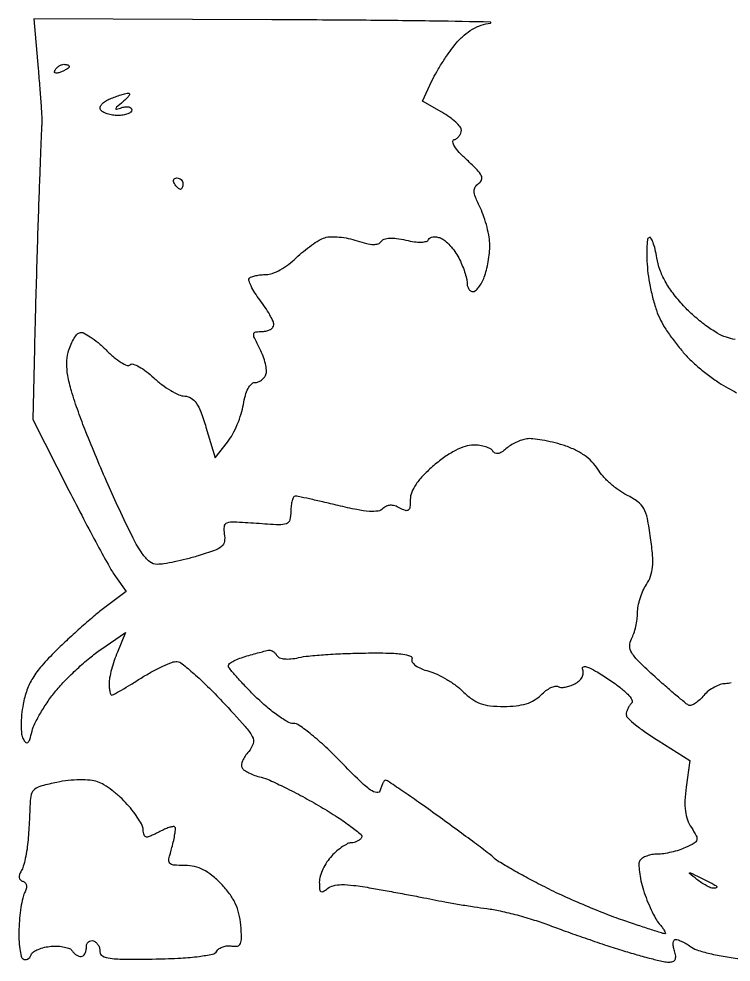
# Model space of a CAD drawing. Extents: x 0 to 102, y 0 to 135.
# Drawn here: x 34.87 to 45.47, y 121.32 to 135.36 of the extents above; entities that cross this region are included whole.
import ezdxf

# ---------------------------------------------------------------- set-up
doc = ezdxf.new("R2010")
doc.units = 0
doc.header["$MEASUREMENT"] = 0

msp = doc.modelspace()

# ---------------------------------------------------------------- linework, layer by layer
for points in [[(45.470961, 125.474002, -0.068322), (45.385552, 125.462116, 0.081647), (45.308991, 125.449385, 0.042911), (45.220405, 125.410516, 0.041208), (45.134219, 125.35385, 0.049718), (45.06425, 125.286901, -0.028239), (45.001897, 125.221894, -0.038425), (44.938379, 125.171265, -0.042785), (44.88217, 125.139778, -0.202427), (44.846046, 125.138851, -0.07727), (44.802646, 125.164165, -0.003458), (44.668429, 125.274756, -0.005744), (44.511089, 125.409337, -0.00407), (44.337516, 125.563803, -0.009381), (44.095727, 125.790921, -0.060838), (43.991295, 125.921021, -0.135706), (43.961309, 126.023333, -0.127365), (43.987018, 126.129291, 0.042761), (44.02138, 126.209239, 0.02331), (44.050285, 126.312143, 0.023067), (44.070079, 126.42024, 0.033758), (44.0766, 126.516715, -0.047972), (44.086107, 126.615578, -0.027911), (44.115339, 126.73124, -0.027697), (44.157959, 126.844905, -0.041504), (44.208478, 126.938024, 0.060921), (44.270139, 127.062998, 0.06148), (44.299623, 127.198762, 0.043241), (44.300434, 127.374347, 0.013979), (44.271928, 127.632997, 0.014394), (44.223373, 127.921902, 0.078158), (44.168888, 128.070568, 0.10932), (44.079851, 128.171053, 0.041244), (43.918412, 128.269038, -0.039389), (43.798458, 128.341237, -0.026667), (43.673716, 128.440852, -0.02692), (43.56283, 128.550771, -0.047428), (43.485741, 128.654058, 0.058064), (43.398309, 128.766161, 0.046764), (43.281244, 128.864555, 0.042601), (43.136667, 128.947402, 0.032859), (42.967129, 129.013063, 0.016591), (42.812667, 129.055916, 0.016489), (42.655387, 129.088531, 0.016578), (42.516256, 129.107903, 0.059792), (42.4269, 129.106629, 0.049212), (42.351966, 129.088923, 0.028671), (42.26638, 129.053972, 0.02844), (42.183867, 129.008692, 0.042409), (42.118049, 128.959326, -0.037261), (42.052979, 128.909468, -0.101553), (41.9993, 128.88822, -0.159421), (41.956316, 128.894351, -0.140757), (41.922706, 128.924889, 0.135776), (41.885283, 128.959566, 0.043887), (41.81476, 128.98853, 0.040027), (41.726929, 129.008353, 0.035505), (41.633435, 129.015, 0.080505), (41.512787, 128.995448, 0.038676), (41.367898, 128.934422, 0.033634), (41.209334, 128.838684, 0.024382), (41.046228, 128.712308, 0.022332), (40.890274, 128.566262, 0.041973), (40.780524, 128.433188, 0.053604), (40.71443, 128.311812, 0.098197), (40.6926, 128.201731, -0.023619), (40.687319, 128.090004, -0.203864), (40.664061, 128.047092, -0.259273), (40.621026, 128.039947, -0.037156), (40.53636, 128.077464, 0.04698), (40.461286, 128.108984, 0.085665), (40.395584, 128.117755, 0.100508), (40.337983, 128.103747, 0.086843), (40.28697, 128.06793, -0.165862), (40.212593, 128.031388, -0.049376), (40.08431, 128.027633, -0.032091), (39.896064, 128.052927, -0.010079), (39.61836, 128.114411, 0.002383), (39.393273, 128.167892, 0.00342), (39.193303, 128.212961, 0.001848), (39.023869, 128.249276, 0.052781), (38.97945, 128.253821, 0.27673), (38.954978, 128.239037, 0.052271), (38.934638, 128.18855, 0.042589), (38.920603, 128.116885, 0.027074), (38.916, 128.031932, -0.059377), (38.900354, 127.900641, -0.252512), (38.849307, 127.843819, -0.098387), (38.73799, 127.827217, -0.006031), (38.401453, 127.847483, 0.005449), (38.06912, 127.867883, 0.093419), (37.961432, 127.85316, 0.29349), (37.919806, 127.801437, 0.074035), (37.924458, 127.688255, -0.088868), (37.92574, 127.57792, -0.179925), (37.88306, 127.503671, -0.08888), (37.776691, 127.443364, -0.012451), (37.535351, 127.365105, -0.010462), (37.358552, 127.316602, -0.010511), (37.180153, 127.275619, -0.010377), (37.02325, 127.246414, -0.040842), (36.925309, 127.2384, -0.173509), (36.813681, 127.278339, -0.070214), (36.70269, 127.399066, -0.034908), (36.566923, 127.628977, -0.006778), (36.357104, 128.06325, -0.00571), (36.193611, 128.424396, -0.004205), (36.020466, 128.82798, -0.00425), (35.863158, 129.212462, -0.009463), (35.751493, 129.508287, -0.011707), (35.648345, 129.82101, -0.030947), (35.593884, 130.050186, -0.043123), (35.578356, 130.2319, -0.063234), (35.598689, 130.390832, -0.03097), (35.632286, 130.493773, -0.036331), (35.676936, 130.586201, -0.0393), (35.725387, 130.656838, -0.143288), (35.769594, 130.687498, -0.196924), (35.826768, 130.683655, -0.030362), (35.927708, 130.626301, -0.030014), (36.044437, 130.539859, -0.021996), (36.163327, 130.430993, 0.022474), (36.279795, 130.324549, 0.036017), (36.389066, 130.245959, 0.040938), (36.478711, 130.200458, 0.302024), (36.523425, 130.209465, -0.286416), (36.567923, 130.219767, -0.043622), (36.655059, 130.181106, -0.037752), (36.76134, 130.111438, -0.023977), (36.874247, 130.015631, 0.027), (36.995196, 129.914251, 0.027453), (37.125718, 129.827099, 0.02853), (37.247122, 129.764389, 0.092365), (37.33497, 129.743306, -0.123859), (37.429782, 129.714206, -0.107418), (37.505457, 129.642529, -0.061085), (37.573841, 129.510043, -0.015447), (37.651056, 129.279802), (37.787955, 128.825504), (37.972312, 129.059877, 0.042592), (38.046747, 129.173146, 0.0242), (38.117813, 129.32107, 0.024019), (38.175397, 129.478118, 0.036228), (38.208748, 129.619925, -0.028279), (38.238046, 129.754023, -0.052902), (38.278927, 129.857166, -0.073076), (38.327269, 129.923613, -0.201655), (38.379568, 129.9456, 0.090507), (38.428382, 129.954509, 0.06666), (38.476873, 129.980634, 0.06536), (38.517704, 130.019272, 0.079172), (38.544076, 130.064864, 0.115867), (38.55273, 130.128245, 0.033942), (38.536685, 130.225891, 0.03211), (38.503018, 130.336722, 0.029542), (38.454649, 130.445564, -0.007842), (38.371454, 130.612822, -0.146892), (38.362526, 130.67027, -0.332519), (38.39149, 130.699575, -0.037321), (38.490827, 130.707, 0.055098), (38.556384, 130.714246, 0.074703), (38.611859, 130.735718, 0.094188), (38.649074, 130.767464, 0.170813), (38.6622, 130.804765, 0.110218), (38.650199, 130.858544, 0.018105), (38.601147, 130.953856, 0.019157), (38.533934, 131.063528, 0.01587), (38.454359, 131.175023, -0.020278), (38.378536, 131.283266, -0.03139), (38.323063, 131.382965, -0.032344), (38.290614, 131.464132, -0.282433), (38.299259, 131.500259, -0.115627), (38.332129, 131.520646, -0.028696), (38.393637, 131.537507, -0.027806), (38.468162, 131.54912, -0.024752), (38.546483, 131.553, 0.091659), (38.638717, 131.570052, 0.034726), (38.757979, 131.625477, 0.032961), (38.882432, 131.70531, 0.034459), (38.993366, 131.799729, -0.020608), (39.102834, 131.898252, -0.018992), (39.222985, 131.990282, -0.019383), (39.336309, 132.064027, -0.057766), (39.420611, 132.101951, -0.072709), (39.508831, 132.116385, -0.027699), (39.633638, 132.111592, -0.026725), (39.770741, 132.091264, -0.029543), (39.90028, 132.056844, 0.018962), (40.042975, 132.015679, 0.053333), (40.145772, 132.001573, 0.086345), (40.216964, 132.011784, 0.177454), (40.260639, 132.0461, -0.176884), (40.304143, 132.080361, -0.065954), (40.381773, 132.094905, -0.046966), (40.489637, 132.090549, -0.021902), (40.627492, 132.065744, 0.021362), (40.75598, 132.042482, 0.041121), (40.860372, 132.036818, 0.054023), (40.934887, 132.047011, 0.256717), (40.965369, 132.075207, -0.188045), (40.986975, 132.101199, -0.095211), (41.028061, 132.114619, -0.072662), (41.082298, 132.113576, -0.050572), (41.141493, 132.09749, -0.081947), (41.207597, 132.058764, -0.033253), (41.283481, 131.986647, -0.031788), (41.356437, 131.896578, -0.035016), (41.414829, 131.800749, -0.019813), (41.462205, 131.699493, -0.018891), (41.502242, 131.5932, -0.019226), (41.530404, 131.49672, -0.061466), (41.5386, 131.430301, 0.064303), (41.545073, 131.380179, 0.082034), (41.564066, 131.337711, 0.098718), (41.592232, 131.309299, 0.14933), (41.625294, 131.2992, 0.181273), (41.664249, 131.313803, 0.04785), (41.710758, 131.362946, 0.042147), (41.756542, 131.433135, 0.032619), (41.794494, 131.516207, 0.030683), (41.826142, 131.617806, 0.017044), (41.852764, 131.744862, 0.016947), (41.871024, 131.875798, 0.026175), (41.877, 131.989872, 0.041516), (41.867064, 132.109333, 0.020697), (41.835792, 132.257975, 0.02039), (41.790446, 132.410199, 0.0282), (41.736718, 132.542151, -0.013696), (41.663998, 132.7069, -0.082974), (41.643454, 132.797615, -0.166173), (41.660696, 132.859388, -0.103649), (41.715568, 132.911826, 0.179272), (41.7555, 132.963292, 0.19713), (41.750216, 133.025919, 0.075932), (41.686683, 133.113976, 0.013256), (41.53896, 133.256559, -0.018555), (41.42241, 133.371464, -0.049701), (41.351384, 133.463724, -0.101219), (41.327587, 133.527918, -0.365681), (41.34861, 133.56237, 0.081162), (41.388891, 133.583531, 0.068639), (41.423042, 133.617502, 0.07012), (41.446103, 133.658637, 0.093007), (41.454, 133.700721, 0.173578), (41.436007, 133.750989, 0.033808), (41.368985, 133.822207, 0.032279), (41.275397, 133.89845, 0.024976), (41.164588, 133.969341), (40.875176, 134.134739), (41.016538, 134.436669, -0.021247), (41.086677, 134.571272, -0.012336), (41.18159, 134.726942, -0.012318), (41.284614, 134.878559, -0.020261), (41.37991, 135.000845, -0.038281), (41.494188, 135.11659, -0.046437), (41.618038, 135.205465, -0.049109), (41.749774, 135.26612, -0.052975), (41.88751, 135.298007, 0.931975), (41.886772, 135.312391, 0.001063), (41.048729, 135.326643, 0.00181), (39.970221, 135.338786, 0.000954), (38.631044, 135.346461), (35.088988, 135.36), (35.15303, 134.61975, -0.002071), (35.176889, 134.330001, -0.002938), (35.195527, 134.072097, -0.001663), (35.209252, 133.854315, -0.042313), (35.207768, 133.7949, 0.016942), (35.203025, 133.732325, 0.000334), (35.189852, 133.412085, 0.000799), (35.175317, 133.038078, 0.000536), (35.159843, 132.6105, 0.000975), (35.143336, 132.11276, 0.00059), (35.125629, 131.523126, 0.00059), (35.109425, 130.937507, 0.001037), (35.097603, 130.4532), (35.073983, 129.3957), (35.610977, 128.3382, 0.002963), (35.828046, 127.916928, 0.003623), (36.036175, 127.525748, 0.003034), (36.215459, 127.19934, 0.025682), (36.304385, 127.057404), (36.4608, 126.834109), (36.14445, 126.595619, 0.013801), (35.994214, 126.475716, 0.005888), (35.79966, 126.307489, 0.00582), (35.596267, 126.123121, 0.007613), (35.414933, 125.949652, 0.018134), (35.206411, 125.728525, 0.042914), (35.07241, 125.546287, 0.051587), (34.986341, 125.365891, 0.03937), (34.929347, 125.154533, 0.021749), (34.906912, 124.996706, 0.024179), (34.89932, 124.843021, 0.024492), (34.905579, 124.712623, 0.103687), (34.928825, 124.638417, 0.070144), (34.967319, 124.587807, 0.391155), (34.998461, 124.586724, 0.140302), (35.027349, 124.630715, 0.014092), (35.061684, 124.752835, -0.05335), (35.105019, 124.870636, -0.01853), (35.191285, 125.029996, -0.018164), (35.300012, 125.199797, -0.020156), (35.417273, 125.35528, -0.021558), (35.557001, 125.511546, -0.013126), (35.734532, 125.684332, -0.013146), (35.919898, 125.846684, -0.022599), (36.083574, 125.970552), (36.45525, 126.226271), (36.332025, 125.931353, 0.018158), (36.284853, 125.805829, 0.016272), (36.244997, 125.672566, 0.016552), (36.217082, 125.550584, 0.048005), (36.2088, 125.464517, 0.021588), (36.211646, 125.398627, 0.034699), (36.220363, 125.343101, 0.038641), (36.232884, 125.302954, 0.306935), (36.248162, 125.2926, 0.128797), (36.275071, 125.299649, 0.002815), (36.39352, 125.367154, 0.006237), (36.53151, 125.44914, 0.004149), (36.687725, 125.5464, -0.01531), (36.850587, 125.642824, -0.01859), (37.008991, 125.722644, -0.017412), (37.145335, 125.77945, -0.109821), (37.219413, 125.789978, -0.150913), (37.2957, 125.75976, -0.010885), (37.471644, 125.61202, -0.014481), (37.676033, 125.421911, -0.010414), (37.89343, 125.198517, -0.004448), (38.23663, 124.82421, -0.061988), (38.34122, 124.674359, -0.196426), (38.351683, 124.567529, -0.111781), (38.286993, 124.45267, 0.038477), (38.233643, 124.383737, 0.049369), (38.19641, 124.312751, 0.058134), (38.179163, 124.250016, 0.178283), (38.187813, 124.207503, 0.112579), (38.222125, 124.172665, 0.028848), (38.291552, 124.133729, 0.027895), (38.378033, 124.097404, 0.02514), (38.471051, 124.069483, -0.046191), (38.600228, 124.024708, -0.008486), (38.828527, 123.916406, -0.009053), (39.092024, 123.779888, -0.008126), (39.360167, 123.629061, -0.011122), (39.608153, 123.476721, -0.018449), (39.809335, 123.336108, -0.01289), (39.961198, 123.215129, -0.372386), (39.968525, 123.16955, -0.086157), (39.94254, 123.140247, -0.053389), (39.903633, 123.115486, -0.05163), (39.858554, 123.098676, -0.063524), (39.814054, 123.093, 0.117697), (39.760704, 123.080265, 0.030879), (39.684338, 123.035483, 0.029603), (39.601239, 122.972141, 0.026536), (39.522947, 122.897197, 0.043362), (39.452544, 122.80788, 0.035309), (39.393034, 122.701555, 0.036571), (39.352137, 122.595028, 0.073496), (39.339, 122.506139, 0.019896), (39.343066, 122.404002, 0.209513), (39.362378, 122.368023, 0.311216), (39.396093, 122.365941, 0.037763), (39.459957, 122.411268, -0.1151), (39.546633, 122.454593, -0.055632), (39.670432, 122.469922, -0.035173), (39.848311, 122.459544, -0.010673), (40.115607, 122.419164, -0.002006), (40.348161, 122.377976, -0.001484), (40.605065, 122.330624, -0.001499), (40.847472, 122.284446, -0.003372), (41.031, 122.247628, 0.006402), (41.207213, 122.213387, 0.003498), (41.424126, 122.175678, 0.003485), (41.645084, 122.140437, 0.005539), (41.8347, 122.113694, -0.022156), (42.032895, 122.078991, -0.010785), (42.282551, 122.018105, -0.010674), (42.540073, 121.94346, -0.015161), (42.7653, 121.865358, 0.00512), (43.000509, 121.778466, 0.002801), (43.290522, 121.676519, 0.00279), (43.586295, 121.576248, 0.004443), (43.84049, 121.494154, 0.006271), (44.067786, 121.426089, 0.007744), (44.281318, 121.368615, 0.006521), (44.461546, 121.325579, 0.055396), (44.544141, 121.3164, 0.083458), (44.603499, 121.326377, 0.198741), (44.636346, 121.355504, 0.148915), (44.644431, 121.406464, 0.042279), (44.6265, 121.4856, -0.036925), (44.611073, 121.550459, -0.066188), (44.609569, 121.605098, -0.104022), (44.621299, 121.641468, -0.269111), (44.644275, 121.6548, -0.093679), (44.682266, 121.647619, -0.020228), (44.743775, 121.620587, -0.020436), (44.813495, 121.582915, -0.018275), (44.882626, 121.53833, 0.080087), (44.98388, 121.489479, 0.016078), (45.178147, 121.438313, 0.016607), (45.410532, 121.393098, 0.014833), (45.654321, 121.361401, 0.007215)], [(45.52839, 130.585886, -0.035134), (45.399187, 130.618675, -0.056593), (45.262493, 130.68167, -0.022552), (45.090753, 130.79666, -0.021972), (44.914888, 130.938594, -0.025784), (44.761769, 131.08842, -0.023506), (44.604946, 131.275475, -0.035431), (44.488443, 131.453345, -0.040066), (44.40897, 131.627113, -0.047611), (44.363709, 131.801663, 0.01839), (44.338406, 131.929545, 0.033819), (44.307088, 132.030884, 0.042955), (44.274781, 132.097222, 0.418473), (44.247409, 132.103894, 0.23183), (44.224953, 132.068205, 0.01589), (44.215843, 131.945681, 0.020083), (44.215494, 131.792906, 0.013561), (44.226815, 131.618982, 0.023042), (44.253614, 131.42629, 0.017127), (44.300194, 131.216533, 0.017394), (44.357931, 131.021315, 0.037057), (44.418673, 130.8762, 0.027594), (44.496203, 130.742555, 0.014318), (44.606676, 130.584319, 0.014192), (44.729781, 130.42781, 0.020936), (44.847208, 130.298363, 0.022032), (44.975518, 130.179278, 0.014794), (45.131797, 130.054322, 0.014916), (45.290613, 129.942122, 0.028335), (45.425724, 129.863215, -0.021432), (45.55261, 129.791442, -0.016298)]]:
    msp.add_lwpolyline(points, format="xyb")
for points in [[(35.536993, 134.6832, -0.039867), (35.567475, 134.680766, -0.059132), (35.593215, 134.673433, -0.077771), (35.610728, 134.662675, -0.219607), (35.6166, 134.649951, -0.2252), (35.60909, 134.634123, -0.029412), (35.578032, 134.61167, -0.029555), (35.535599, 134.588041, -0.020646), (35.485306, 134.56632, -0.036408), (35.436257, 134.55149, -0.155351), (35.406155, 134.554127, -0.32948), (35.396057, 134.571026, -0.1144), (35.405699, 134.599569, -0.061454), (35.431374, 134.631559, -0.051183), (35.465587, 134.658633, -0.053277), (35.502724, 134.677066, -0.088797)], [(36.49992, 134.254838, -0.395465), (36.513505, 134.243717, -0.180451), (36.507911, 134.219319, -0.055927), (36.473145, 134.177551, -0.020299), (36.41532, 134.126394, 0.004233), (36.320482, 134.047775, 0.173441), (36.307248, 134.025017, 0.550799), (36.317548, 134.015477, 0.011212), (36.39915, 134.039139, -0.049331), (36.455855, 134.050991, -0.085743), (36.50371, 134.047944, -0.128632), (36.535235, 134.031108, -0.209073), (36.5472, 134.003745, -0.227748), (36.532123, 133.972361, -0.074469), (36.486539, 133.945871, -0.056699), (36.419775, 133.92779, -0.037818), (36.340693, 133.9218, -0.037941), (36.25778, 133.928101, -0.041586), (36.179358, 133.946861, -0.045648), (36.116051, 133.974315, -0.129928), (36.081458, 134.007116, -0.218093), (36.076639, 134.045742, -0.103478), (36.101731, 134.090436, -0.072727), (36.153395, 134.134646, -0.045328), (36.224515, 134.170953, -0.010491), (36.305311, 134.201405, -0.01095), (36.386176, 134.227984, -0.010683), (36.45695, 134.247899, -0.046453)], [(37.219007, 132.9912, -0.093332), (37.253207, 132.98476, -0.09642), (37.282282, 132.966349, -0.099167), (37.301742, 132.93888, -0.105053), (37.3086, 132.9066, -0.042167), (37.305864, 132.874211, -0.061769), (37.297641, 132.846851, -0.081139), (37.285559, 132.828299, -0.210953), (37.271293, 132.822, -0.151918), (37.253465, 132.827545, -0.038439), (37.229586, 132.846851, -0.035638), (37.204457, 132.874217, -0.029505), (37.1817, 132.9066, -0.082592), (37.168459, 132.938926, -0.161196), (37.171091, 132.966349, -0.182303), (37.188979, 132.984577, -0.108972)], [(38.593757, 125.96177, -0.131924), (38.620153, 125.958251, -0.057326), (38.651301, 125.940853, -0.051173), (38.682056, 125.913539, -0.047229), (38.707561, 125.879847, 0.170525), (38.747996, 125.847187, 0.062502), (38.820774, 125.831159, 0.048847), (38.916978, 125.831705, 0.029327), (39.029804, 125.850137, -0.031006), (39.178148, 125.87386, -0.00701), (39.432584, 125.894915, -0.007237), (39.727325, 125.910868, -0.006966), (40.026179, 125.91854, -0.006979), (40.37198, 125.917771, -0.02881), (40.580495, 125.902358, -0.055794), (40.696295, 125.873668, -0.417756), (40.717325, 125.827205, 0.252105), (40.723095, 125.782194, 0.081796), (40.772109, 125.733108, 0.05671), (40.856239, 125.686091, 0.031739), (40.967163, 125.647743, -0.041575), (41.093669, 125.601205, -0.024625), (41.23601, 125.526221, -0.02453), (41.371608, 125.436773, -0.038321), (41.477722, 125.345787, 0.040694), (41.607231, 125.235802, 0.067978), (41.733368, 125.169013, 0.061053), (41.882239, 125.134271, 0.026834), (42.084655, 125.1234, 0.026058), (42.271716, 125.133155, 0.049003), (42.419794, 125.163501, 0.058843), (42.539885, 125.216787, 0.06264), (42.641486, 125.295686, -0.03526), (42.713296, 125.358024, -0.04765), (42.786594, 125.402881, -0.056712), (42.850927, 125.425686, -0.197751), (42.893537, 125.418673, 0.132102), (42.935896, 125.405992, 0.047632), (42.999163, 125.410236, 0.043146), (43.071003, 125.428459, 0.039206), (43.141101, 125.459178, 0.058614), (43.20794, 125.505743, 0.092086), (43.250819, 125.560815, 0.107092), (43.267181, 125.621217, 0.104773), (43.257283, 125.68349, -0.453258), (43.273315, 125.713932, -0.153832), (43.330175, 125.709928, -0.041091), (43.451915, 125.649959, -0.010803), (43.63604, 125.534149, -0.015874), (43.812935, 125.409246, -0.039401), (43.931496, 125.304142, -0.061027), (43.993583, 125.221586, -0.33776), (43.986906, 125.16993, 0.048523), (43.956556, 125.132629, 0.038019), (43.931071, 125.087075, 0.039168), (43.913794, 125.040577, 0.07252), (43.908476, 125.00073, 0.207949), (43.93021, 124.952344, 0.013924), (44.047926, 124.851014, 0.018188), (44.20072, 124.735698, 0.012499), (44.381688, 124.6158), (44.853823, 124.3197), (44.80086, 123.919073, 0.021443), (44.783254, 123.720795, 0.043519), (44.789714, 123.564489, 0.05373), (44.820816, 123.434954, 0.059329), (44.878189, 123.319595, -0.021475), (44.951666, 123.196206, -0.196259), (44.958179, 123.135319, -0.1965), (44.920216, 123.087313, -0.021534), (44.79236, 123.022272, -0.029224), (44.694836, 122.984547, -0.019915), (44.580232, 122.952726, -0.020114), (44.46683, 122.930823, -0.03766), (44.373712, 122.9238, 0.042273), (44.291946, 122.916875, 0.044065), (44.213682, 122.8963, 0.048217), (44.149842, 122.866128, 0.120418), (44.113328, 122.830184, 0.142936), (44.097473, 122.772813, 0.02575), (44.104836, 122.661098, 0.025926), (44.127718, 122.527103, 0.020905), (44.165667, 122.386034, 0.017866), (44.217032, 122.240972, 0.016176), (44.280207, 122.09498, 0.016441), (44.345293, 121.96799, 0.048688), (44.400844, 121.88745, -0.015089), (44.445966, 121.830604, -0.030684), (44.477187, 121.78289, -0.04587), (44.492376, 121.749451, -0.516012), (44.48523, 121.7394, -0.076292), (44.455485, 121.743965, -0.001103), (44.284462, 121.798142, -0.003009), (44.086236, 121.862735, -0.001977), (43.858768, 121.939374, -0.012242), (43.590326, 122.038403, -0.006636), (43.265001, 122.172573, -0.006606), (42.937328, 122.31798, -0.010373), (42.66014, 122.452427, -0.005503), (42.417715, 122.579673, -0.006919), (42.196142, 122.70309, -0.005641), (42.01334, 122.811013, -0.053317), (41.94104, 122.866106, 0.026823), (41.867411, 122.928632, 0.001867), (41.650509, 123.092386, 0.002647), (41.389975, 123.285413, 0.001988), (41.101326, 123.495153, 0.002598), (40.817111, 123.697715, 0.00409), (40.570758, 123.868369, 0.001141), (40.355229, 124.014357, 0.149366), (40.32498, 124.0236, 0.233315), (40.306097, 124.014282, 0.041349), (40.284132, 123.98011, 0.037208), (40.263091, 123.932257, 0.025762), (40.246271, 123.87555, -0.385294), (40.195429, 123.840885, -0.122393), (40.102559, 123.878052, -0.038068), (39.940858, 124.01435, -0.006595), (39.659063, 124.29855, 0.013143), (39.436438, 124.517271, 0.017853), (39.223661, 124.701854, 0.014878), (39.04003, 124.841193, 0.156089), (38.951251, 124.8696, -0.134041), (38.867074, 124.892579, -0.021194), (38.72194, 124.986709, -0.022224), (38.556584, 125.115624, -0.017799), (38.390156, 125.26827, -0.007508), (38.235062, 125.425689, -0.01111), (38.104297, 125.568692, -0.006505), (37.99971, 125.691487, -0.174872), (37.9854, 125.731151, -0.247494), (38.000961, 125.760662, -0.029762), (38.066167, 125.799821, -0.029861), (38.155013, 125.839668, -0.020205), (38.26035, 125.874751, -0.002853), (38.369914, 125.90571, -0.003595), (38.471705, 125.933061, -0.002871), (38.557338, 125.954887, -0.028516)], [(36.036214, 124.001678, 0.062443), (35.927441, 124.024674, 0.024496), (35.773945, 124.029993, 0.023271), (35.601516, 124.019483, 0.023229), (35.430703, 123.992991, 0.015352), (35.206139, 123.940171, 0.096011), (35.100545, 123.888752, 0.162594), (35.049306, 123.814471, 0.068555), (35.031621, 123.693003, -0.007869), (35.029099, 123.585368, -0.003177), (35.022414, 123.438579, -0.003142), (35.013219, 123.280635, -0.003982), (35.002645, 123.134836, -0.017145), (34.986681, 122.996198, -0.017465), (34.961324, 122.85984, -0.017522), (34.931064, 122.743196, -0.066274), (34.900299, 122.674529, 0.054265), (34.874623, 122.62071, 0.123104), (34.870519, 122.576113, 0.16116), (34.887742, 122.542442, 0.114668), (34.924146, 122.520118, -0.128007), (34.960699, 122.496358, -0.147856), (34.978572, 122.458996, -0.10775), (34.975418, 122.408222, -0.04888), (34.950938, 122.345925, 0.06343), (34.922258, 122.266219, 0.015758), (34.896398, 122.129696, 0.015858), (34.876538, 121.970319, 0.015315), (34.866531, 121.808141, 0.018232), (34.867379, 121.652816, 0.025298), (34.880235, 121.514235, 0.023664), (34.901372, 121.404574, 0.197378), (34.930452, 121.364477, 0.134612), (34.962717, 121.354991, 0.124167), (34.996418, 121.362837, 0.105705), (35.026462, 121.387453, 0.076986), (35.047987, 121.42504, -0.152043), (35.081739, 121.467802, -0.049721), (35.152979, 121.506858, -0.04419), (35.245577, 121.536908, -0.037373), (35.34739, 121.552375, -0.032015), (35.450064, 121.553611, -0.039205), (35.54519, 121.541142, -0.043293), (35.620713, 121.518173, -0.160213), (35.658331, 121.48652, 0.060211), (35.684454, 121.453807, 0.050888), (35.719044, 121.426122, 0.053179), (35.75644, 121.407265, 0.09044), (35.790793, 121.401, 0.164712), (35.82116, 121.411283, 0.095688), (35.847015, 121.440348, 0.076765), (35.864488, 121.483717, 0.057504), (35.8704, 121.53495, -0.082075), (35.87839, 121.583295, -0.126364), (35.901464, 121.618594, -0.146315), (35.935901, 121.635223, -0.12526), (35.97615, 121.631595, -0.098313), (36.015866, 121.608049, -0.074867), (36.048139, 121.568963, -0.072533), (36.068284, 121.52077, -0.081507), (36.07272, 121.470765, 0.309847), (36.108864, 121.408615, 0.079048), (36.226759, 121.374031, 0.031808), (36.455303, 121.359388, 0.004976), (36.907294, 121.363711, 0.008178), (37.276658, 121.376967, 0.0193), (37.551047, 121.401956, 0.019663), (37.748107, 121.435527, 0.205096), (37.813782, 121.481687, -0.109958), (37.84964, 121.518475, -0.064894), (37.905144, 121.545255, -0.060102), (37.97078, 121.558551, -0.062762), (38.036708, 121.555547, 0.091156), (38.119716, 121.556452, 0.247936), (38.164068, 121.592229, 0.108488), (38.180238, 121.676392, 0.013051), (38.170273, 121.8663, 0.040848), (38.142583, 122.037701, 0.050518), (38.088251, 122.18995, 0.048207), (38.002095, 122.33366, 0.032617), (37.878728, 122.47965, 0.029135), (37.740008, 122.607777, 0.053902), (37.611823, 122.691717, 0.062269), (37.482255, 122.738673, 0.055886), (37.34021, 122.7546, -0.017013), (37.168097, 122.760458, -0.221738), (37.113504, 122.7906, -0.214614), (37.100515, 122.852416, -0.015899), (37.143859, 123.023947, 0.013848), (37.171013, 123.129583, 0.020215), (37.188543, 123.224045, 0.016296), (37.197076, 123.300969, 0.219235), (37.187499, 123.326901, 0.236528), (37.164382, 123.334584, 0.033022), (37.113566, 123.323772, 0.031949), (37.050914, 123.301641, 0.021995), (36.983007, 123.269054, -0.010694), (36.914071, 123.234036, -0.013157), (36.848261, 123.204465, -0.011601), (36.792172, 123.182529, -0.087622), (36.764262, 123.1776, -0.215479), (36.745953, 123.185875, -0.079397), (36.730459, 123.210401, -0.060383), (36.719907, 123.24651, -0.040947), (36.7164, 123.289263, 0.118225), (36.702189, 123.348523, 0.022458), (36.647064, 123.445785, 0.022842), (36.570726, 123.555896, 0.019238), (36.480364, 123.665303, 0.026281), (36.374724, 123.771797, 0.022175), (36.25253, 123.873169, 0.022759), (36.132562, 123.955716, 0.056084)], [(45.0072, 122.578608, -0.004985), (45.090771, 122.53778, -0.006362), (45.166927, 122.49841, -0.005038), (45.229861, 122.464035, -0.052241), (45.25395, 122.447041, -0.198711), (45.259687, 122.435453, -0.271438), (45.254602, 122.425259, -0.109497), (45.23607, 122.418287, -0.035448), (45.20667, 122.4162, -0.098188), (45.164262, 122.424609, -0.024594), (45.100143, 122.454848, -0.024166), (45.028848, 122.497408, -0.022242), (44.95992, 122.547767, -0.001461), (44.850236, 122.636169, -0.508695), (44.850709, 122.645324, -0.260205), (44.864361, 122.646266, -0.001053)]]:
    msp.add_lwpolyline(points, format="xyb", close=True)

doc.saveas('drawing.dxf')
